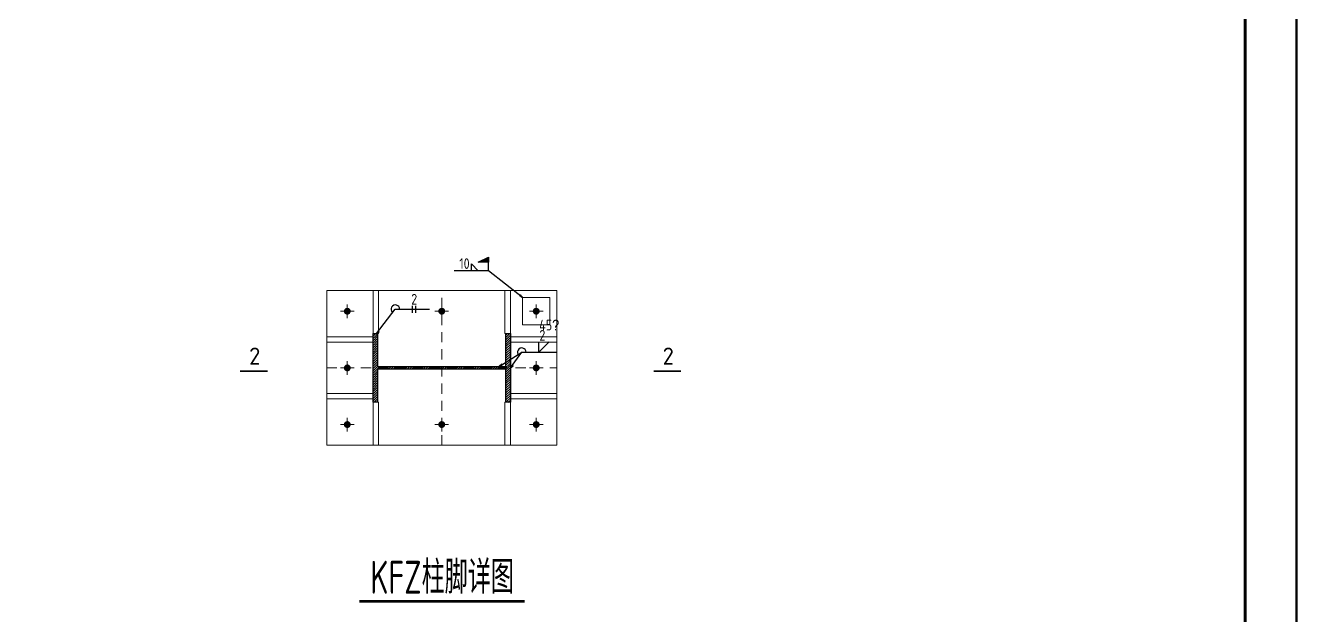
# Model space of a CAD drawing. Extents: x 447413 to 2975780, y -1432727 to 1301644.
# Drawn here: x 2706339 to 2743378, y 78130 to 95316 of the extents above; entities that cross this region are included whole.
import ezdxf
from ezdxf.enums import TextEntityAlignment as Align

# ---------------------------------------------------------------- set-up
doc = ezdxf.new("R2010")
doc.units = 0
doc.header["$LTSCALE"] = 1000
doc.header["$MEASUREMENT"] = 0
doc.linetypes.add('线型2', pattern=[5, 3, -2])
for name, color, linetype in [('10', 7, 'Continuous'), ('COLU_DE_NUM', 7, 'Continuous'), ('DIM_SYMB', 3, 'Continuous'), ('图框', 253, 'Continuous'), ('焊缝标注', 253, 'Continuous'), ('钢板标注', 253, 'Continuous')]:
    doc.layers.add(name, color=color, linetype=linetype)
doc.layers.add('20', color=2, linetype='Continuous', lineweight=18)
doc.layers.add('THICK', color=6, linetype='Continuous', lineweight=0)
doc.styles.add('PkpmHz', font='Pkpmeng', dxfattribs={"width": 0.6, "bigfont": 'hztxt'})
doc.styles.add('TSSD_Label', font='Tssdeng.shx', dxfattribs={"width": 0.7, "bigfont": 'hztxt.shx'})

# ---------------------------------------------------------------- blocks, each defined once
blk = doc.blocks.new('A$C6B0021A6')
at = {"layer": '图框', "color": 2, "const_width": 40, "elevation": -84000}
blk.add_lwpolyline([(20, 84120), (118920, 84120), (118920, 20), (20, 20)], close=True, dxfattribs=at)
at = {"layer": '图框', "color": 153, "const_width": 58, "elevation": -84000}
blk.add_lwpolyline([(111420, 1020), (2520, 1020), (2520, 83120), (111420, 83120)], close=True, dxfattribs=at)

msp = doc.modelspace()

# ---------------------------------------------------------------- hatches: boundary and pattern name
h = msp.add_hatch()
h.set_pattern_fill('ANSI31', color=256, scale=30)
h.set_pattern_definition([(45, (378422.96, 11051.627), (-33.6759605, 33.6759605), [])])
h.paths.add_polyline_path([(2720460.9, 84343), (2720330.9, 84343), (2720330.9, 85303), (2716590.9, 85303), (2716590.9, 84343), (2716460.9, 84343), (2716460.9, 86343), (2716590.9, 86343), (2716590.9, 85383), (2720330.9, 85383), (2720330.9, 86343), (2720460.9, 86343)])
at = {"layer": '焊缝标注'}
for points in [[(2719822.1, 88419.5), (2719522.1, 88419.5), (2719822.1, 88569.5)], [(2720810.9, 87393), (2720750.8, 87474.4), (2720729.6, 87453.2)], [(2716560.9, 86343), (2716642.2, 86403.1), (2716621, 86424.3)], [(2720129.6, 85383), (2720221.7, 85424.7), (2720205.5, 85449.9)], [(2720460.9, 85343), (2720542.2, 85403.1), (2720521, 85424.3)]]:
    msp.add_hatch(color=256, dxfattribs=at).paths.add_polyline_path(points)

# ---------------------------------------------------------------- linework, layer by layer
at = {"layer": '10', "linetype": '线型2', "lineweight": 18, "ltscale": 0.1}
for p, q in [((2718460.9, 83088, 252000), (2718460.9, 87598, 252000)), ((2715105.9, 85343, 252000), (2721815.9, 85343, 252000))]:
    msp.add_line(p, q, dxfattribs=at)
at = {"layer": '10', "lineweight": 18, "ltscale": 0.1}
for p, q in [((2715710.9, 86793, 252000), (2715710.9, 87193, 252000)), ((2718460.9, 86793, 252000), (2718460.9, 87193, 252000)), ((2721210.9, 86793, 252000), (2721210.9, 87193, 252000)), ((2715510.9, 86993, 252000), (2715910.9, 86993, 252000)), ((2718260.9, 86993, 252000), (2718660.9, 86993, 252000)), ((2721010.9, 86993, 252000), (2721410.9, 86993, 252000)), ((2715510.9, 85343, 252000), (2715910.9, 85343, 252000)), ((2715710.9, 85143, 252000), (2715710.9, 85543, 252000)), ((2721010.9, 85343, 252000), (2721410.9, 85343, 252000)), ((2721210.9, 85143, 252000), (2721210.9, 85543, 252000)), ((2715710.9, 83493, 252000), (2715710.9, 83893, 252000)), ((2718460.9, 83493, 252000), (2718460.9, 83893, 252000)), ((2721210.9, 83493, 252000), (2721210.9, 83893, 252000)), ((2715510.9, 83693, 252000), (2715910.9, 83693, 252000)), ((2718260.9, 83693, 252000), (2718660.9, 83693, 252000)), ((2721010.9, 83693, 252000), (2721410.9, 83693, 252000))]:
    msp.add_line(p, q, dxfattribs=at)
at = {"layer": '10', "color": 1, "const_width": 100, "elevation": 252000}
for points in [[(2715760.9, 86993, 1), (2715660.9, 86993, 1)], [(2718510.9, 86993, 1), (2718410.9, 86993, 1)], [(2721260.9, 86993, 1), (2721160.9, 86993, 1)], [(2715760.9, 85343, 1), (2715660.9, 85343, 1)], [(2721260.9, 85343, 1), (2721160.9, 85343, 1)], [(2715760.9, 83693, 1), (2715660.9, 83693, 1)], [(2718510.9, 83693, 1), (2718410.9, 83693, 1)], [(2721260.9, 83693, 1), (2721160.9, 83693, 1)]]:
    msp.add_lwpolyline(points, format="xyb", close=True, dxfattribs=at)
at = {"layer": '10', "color": 3, "elevation": 252000}
msp.add_lwpolyline([(2720460.9, 84343), (2720330.9, 84343), (2720330.9, 85303), (2716590.9, 85303), (2716590.9, 84343), (2716460.9, 84343), (2716460.9, 86343), (2716590.9, 86343), (2716590.9, 85383), (2720330.9, 85383), (2720330.9, 86343), (2720460.9, 86343)], close=True, dxfattribs=at)
at = {"layer": '20', "ltscale": 0.1}
for p, q in [((2721810.9, 87593, 252000), (2715110.9, 87593, 252000)), ((2715110.9, 87593, 252000), (2715110.9, 83093, 252000)), ((2716560.9, 87593, 252000), (2716460.9, 87593, 252000)), ((2716460.9, 87593, 252000), (2716460.9, 86343, 252000)), ((2716620.9, 86343, 252000), (2716620.9, 87593, 252000)), ((2720300.9, 87593, 252000), (2720300.9, 86343, 252000)), ((2720460.9, 87593, 252000), (2720360.9, 87593, 252000)), ((2720460.9, 86343, 252000), (2720460.9, 87593, 252000)), ((2721810.9, 83093, 252000), (2721810.9, 87593, 252000)), ((2721610.9, 87393, 252000), (2720810.9, 87393, 252000)), ((2720810.9, 87393, 252000), (2720810.9, 86593, 252000)), ((2721610.9, 86593, 252000), (2721610.9, 87393, 252000)), ((2716460.9, 86343, 252000), (2716620.9, 86343, 252000)), ((2720300.9, 86343, 252000), (2720460.9, 86343, 252000)), ((2720810.9, 86593, 252000), (2721610.9, 86593, 252000)), ((2716460.9, 86248, 252000), (2715110.9, 86248, 252000)), ((2715110.9, 86248, 252000), (2715110.9, 86088, 252000)), ((2715110.9, 86088, 252000), (2716460.9, 86088, 252000)), ((2716460.9, 86088, 252000), (2716460.9, 86248, 252000)), ((2721810.9, 86248, 252000), (2720460.9, 86248, 252000)), ((2720460.9, 86248, 252000), (2720460.9, 86088, 252000)), ((2720460.9, 86088, 252000), (2721810.9, 86088, 252000)), ((2721810.9, 86088, 252000), (2721810.9, 86248, 252000)), ((2716460.9, 84598, 252000), (2715110.9, 84598, 252000)), ((2715110.9, 84598, 252000), (2715110.9, 84438, 252000)), ((2716460.9, 84438, 252000), (2716460.9, 84598, 252000)), ((2721810.9, 84598, 252000), (2720460.9, 84598, 252000)), ((2720460.9, 84598, 252000), (2720460.9, 84438, 252000)), ((2721810.9, 84438, 252000), (2721810.9, 84598, 252000)), ((2715110.9, 84438, 252000), (2716460.9, 84438, 252000)), ((2716620.9, 84343, 252000), (2716460.9, 84343, 252000)), ((2716460.9, 84343, 252000), (2716460.9, 83093, 252000)), ((2716620.9, 83093, 252000), (2716620.9, 84343, 252000)), ((2720460.9, 84343, 252000), (2720300.9, 84343, 252000)), ((2720300.9, 84343, 252000), (2720300.9, 83093, 252000)), ((2720460.9, 84438, 252000), (2721810.9, 84438, 252000)), ((2720460.9, 83093, 252000), (2720460.9, 84343, 252000)), ((2715110.9, 83093, 252000), (2721810.9, 83093, 252000)), ((2716460.9, 83093, 252000), (2716560.9, 83093, 252000)), ((2720360.9, 83093, 252000), (2720460.9, 83093, 252000))]:
    msp.add_line(p, q, dxfattribs=at)
at = {"layer": 'DIM_SYMB', "const_width": 75, "elevation": 252000}
msp.add_lwpolyline([(2716063.5, 78546.3), (2720878.7, 78546.3)], dxfattribs=at)
at = {"layer": 'THICK', "const_width": 50, "elevation": 252000}
for points in [[(2713388.4, 85244.6), (2712588.4, 85244.6)], [(2725427.3, 85244.6), (2724627.3, 85244.6)]]:
    msp.add_lwpolyline(points, dxfattribs=at)
at = {"layer": '焊缝标注', "ltscale": 0.1}
for p, q in [((2719822.1, 88169.5, 252000), (2718822.1, 88169.5, 252000)), ((2719522.1, 88169.5, 252000), (2719322.1, 88369.5, 252000)), ((2719322.1, 88169.5, 252000), (2719322.1, 88369.5, 252000)), ((2719822.1, 88169.5, 252000), (2719822.1, 88419.5, 252000)), ((2720810.9, 87393, 252000), (2719822.1, 88169.5, 252000)), ((2716560.9, 86343, 252000), (2717108.6, 87049.9, 252000)), ((2717108.6, 87049.9, 252000), (2718108.6, 87049.9, 252000)), ((2717608.6, 86949.9, 252000), (2717608.6, 87149.9, 252000)), ((2717708.6, 86949.9, 252000), (2717708.6, 87149.9, 252000)), ((2721290.3, 85797.9, 252000), (2721290.3, 86097.9, 252000)), ((2721290.3, 85797.9, 252000), (2721590.3, 86097.9, 252000)), ((2720129.6, 85383, 252000), (2720790.3, 85797.9, 252000)), ((2720460.9, 85343, 252000), (2720790.3, 85797.9, 252000)), ((2720790.3, 85797.9, 252000), (2721790.3, 85797.9, 252000))]:
    msp.add_line(p, q, dxfattribs=at)
at = {"layer": '焊缝标注', "linetype": 'Continuous', "elevation": 252000}
for points in [[(2719822.1, 88419.5), (2719522.1, 88419.5), (2719822.1, 88569.5)], [(2720810.9, 87393), (2720750.8, 87474.4), (2720729.6, 87453.2)], [(2716560.9, 86343), (2716642.2, 86403.1), (2716621, 86424.3)], [(2720129.6, 85383), (2720221.7, 85424.7), (2720205.5, 85449.9)], [(2720460.9, 85343), (2720542.2, 85403.1), (2720521, 85424.3)]]:
    msp.add_lwpolyline(points, close=True, dxfattribs=at)
at = {"layer": '焊缝标注'}
for centre in [(2717108.6, 87049.9, 252000), (2720790.3, 85797.9, 252000)]:
    msp.add_arc(centre, 125, 0, 224.97719, dxfattribs=at)
at = {"layer": '钢板标注', "const_width": 0.1, "elevation": 252000}
for points in [[(2716460.9, 87593, 1), (2716460.8, 87593, 1)], [(2721210.9, 87393, 1), (2721210.8, 87393, 1)]]:
    msp.add_lwpolyline(points, format="xyb", close=True, dxfattribs=at)

# ---------------------------------------------------------------- block references
at = {"xscale": 1.5, "yscale": 1.5, "zscale": 1.5, "rotation": 270}
msp.add_blockref('A$C6B0021A6', (2617168.3, 230330.5, 252000), dxfattribs=at)

# ---------------------------------------------------------------- texts
at = {"layer": 'COLU_DE_NUM', "style": 'TSSD_Label', "width": 0.7}
msp.add_text('KFZ柱脚详图', height=960, dxfattribs=at).set_placement((2718471.1, 79296.3, 252000), align=Align.MIDDLE)
at = {"layer": 'THICK', "style": 'TSSD_Label'}
for p in [(2712853.8, 85436.2, 252000), (2724892.7, 85436.2, 252000)]:
    msp.add_text('2', height=500, dxfattribs=at).set_placement(p)
at = {"layer": '焊缝标注', "style": 'PkpmHz', "width": 0.86}
for s, p in [('10', (2719122.1, 88226.1, 252000)), ('2', (2717658.6, 87186.5, 252000)), ('45\x8a', (2721590.3, 86434.5, 252000)), ('2', (2721390.3, 86134.5, 252000))]:
    msp.add_text(s, height=310, dxfattribs=at).set_placement(p, align=Align.CENTER)

doc.saveas('drawing.dxf')
